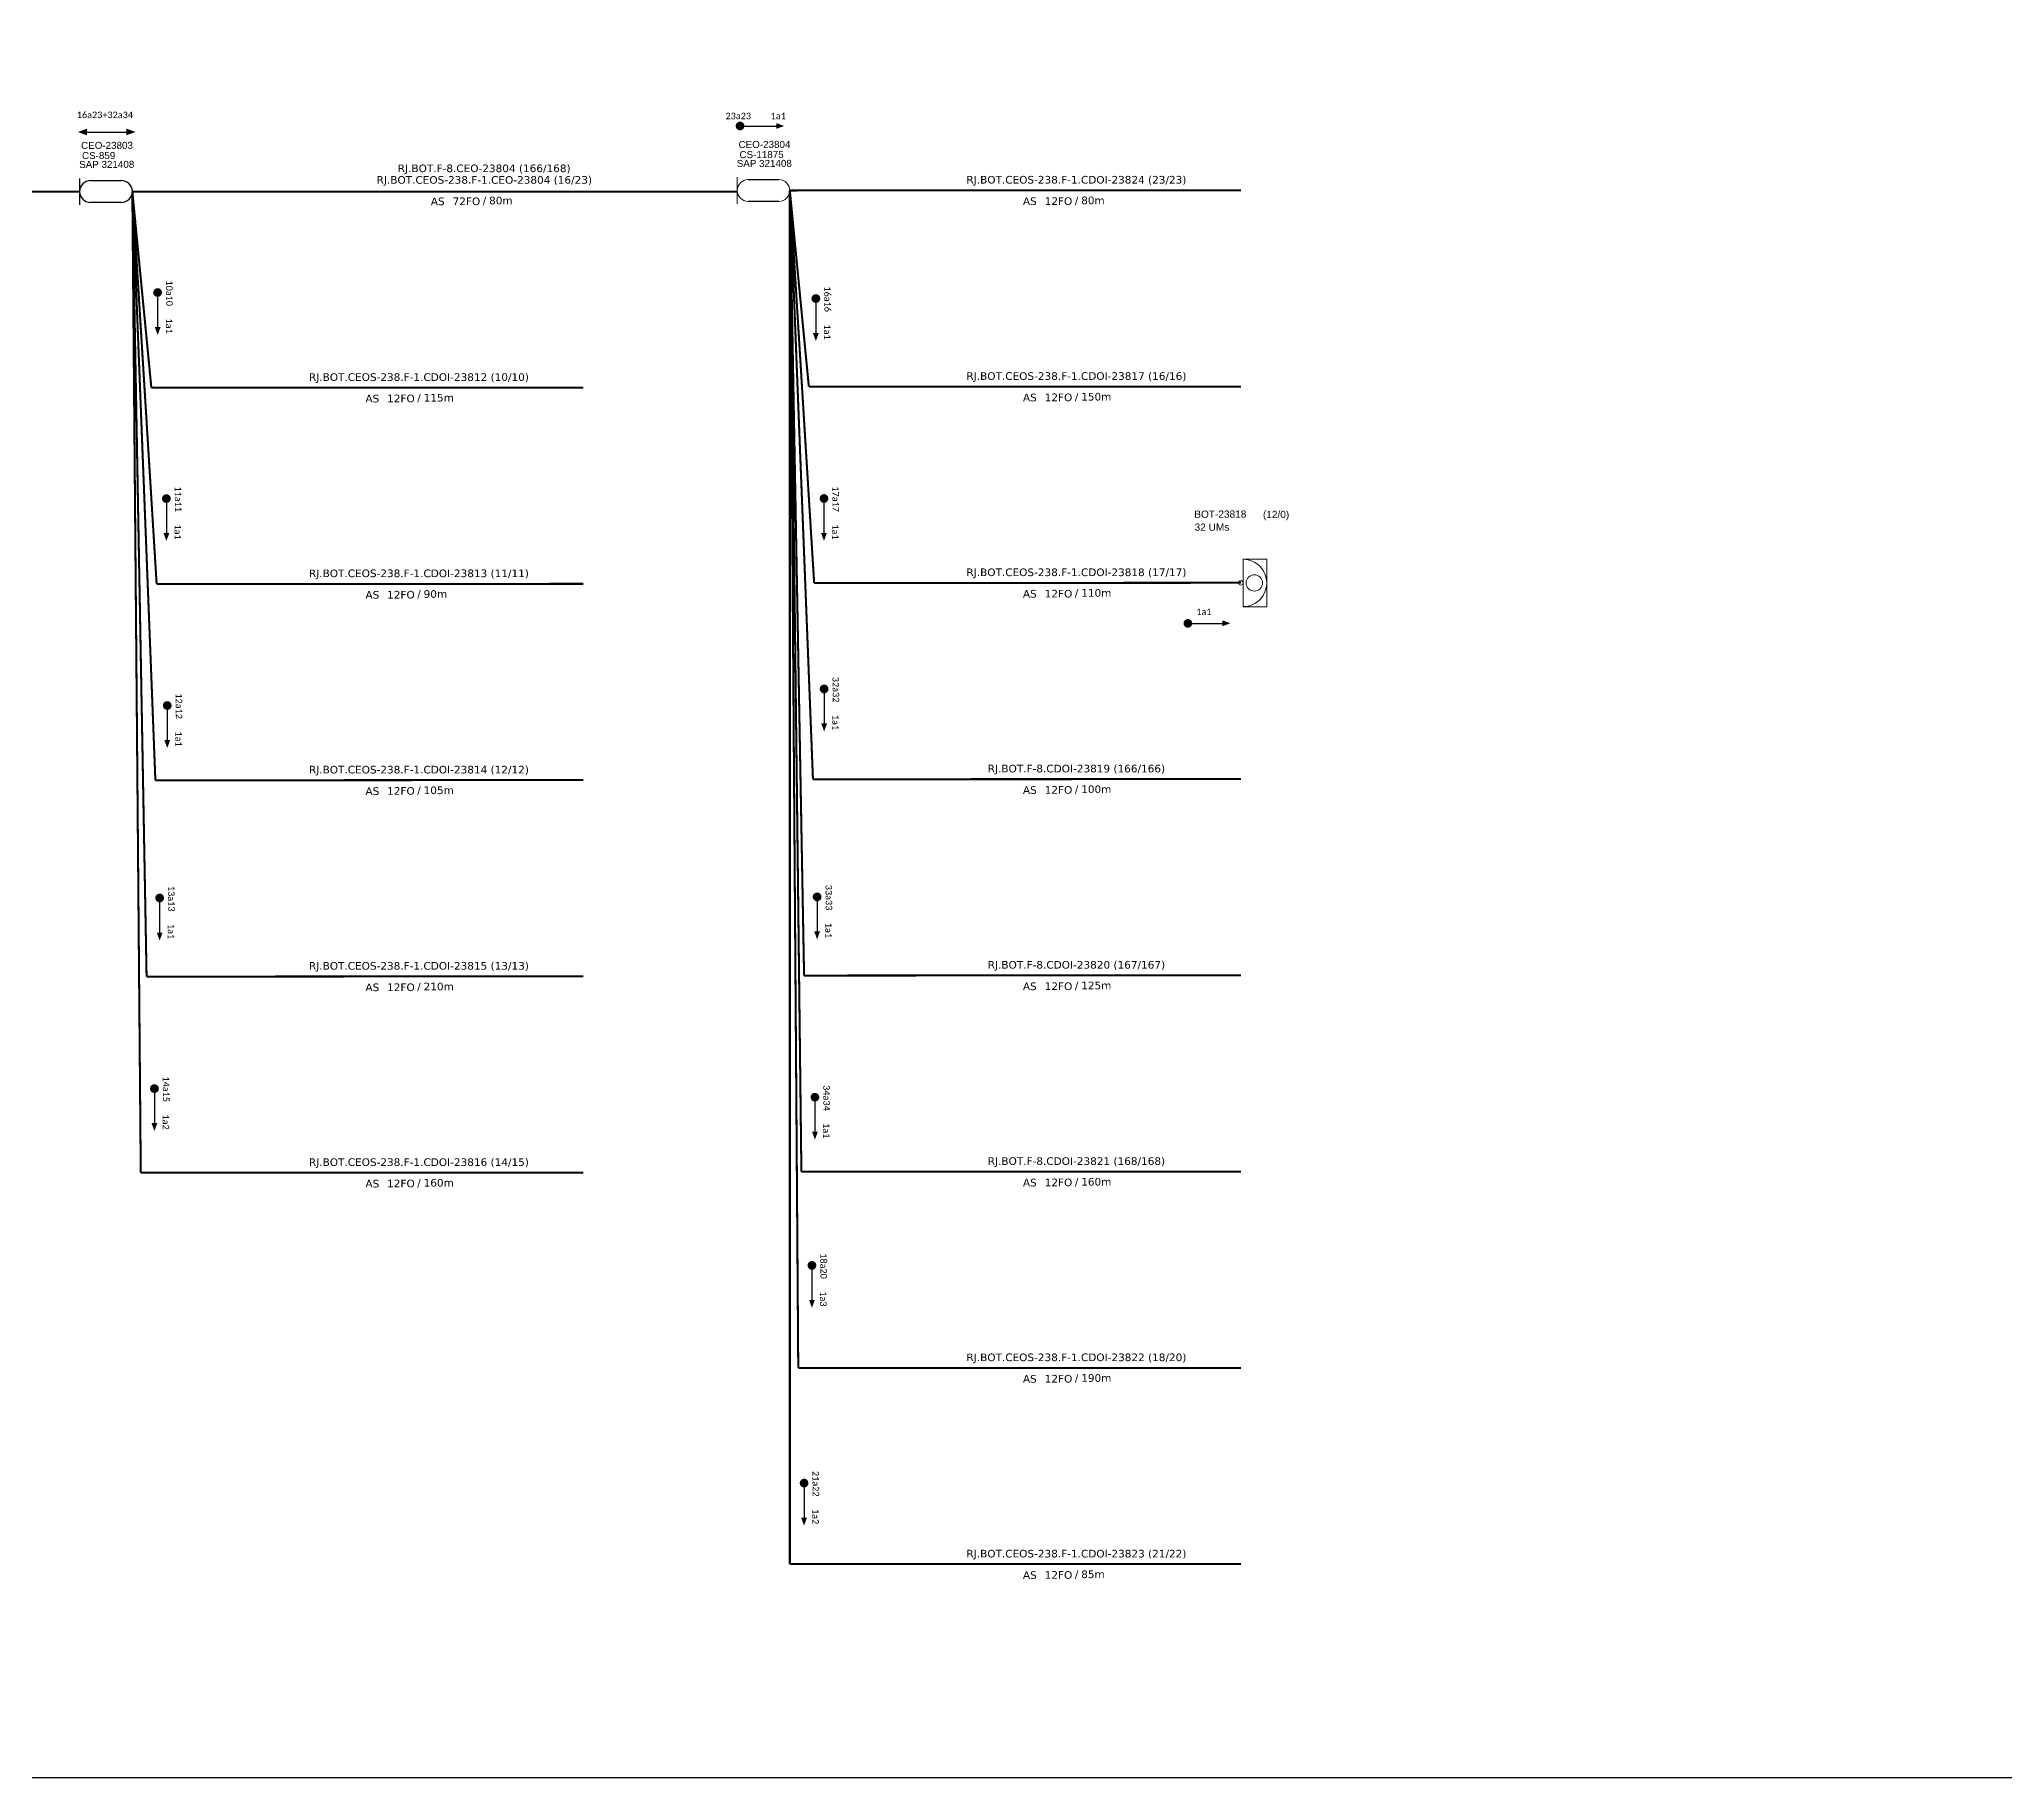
# Model space of a CAD drawing. Header units: metres. Extents: x -369 to 472, y -413 to 181.
# Drawn here: x -117.4 to 146.1, y -412.9 to -179.7 of the extents above; entities that cross this region are included whole.
import ezdxf
from ezdxf.enums import TextEntityAlignment as Align

# ---------------------------------------------------------------- set-up
doc = ezdxf.new("R2010")
doc.units = ezdxf.units.M
for name, color, linetype, lineweight in [("20.0-LEGENDA DOS CDO'S", 1, 'Continuous', 0), ('20.2-CDO_POSTE', 1, 'Continuous', 5), ('40.1-ETIQUETAS', 1, 'Continuous', 20)]:
    doc.layers.add(name, color=color, linetype=linetype, lineweight=lineweight)
for name, color, linetype in [('20.4-CEOS', 1, 'Continuous'), ('30.4-Selo', 7, 'Continuous'), ('CAP a instalar', 1, 'Continuous'), ('SETA', 7, 'Continuous')]:
    doc.layers.add(name, color=color, linetype=linetype)
doc.styles.add('ARIAL', font='arial.ttf')
doc.styles.add('siredit', font='verdana.ttf')
doc.styles.get("Standard").update_dxf_attribs({"font": 'arial.ttf'})
doc.linetypes.add('FENCELINE1', pattern='A,0.25,-0.1,[133,ltypeshp.shx,S=0.1,R=0,X=-0.1,Y=0],-0.1,1', length=1.45)

# ---------------------------------------------------------------- blocks, each defined once
blk = doc.blocks.new('CDOE-TEXTO PADRÃO')
at = {"layer": "20.0-LEGENDA DOS CDO'S", "color": 0, "style": 'ARIAL'}
for tag, p in [('CDO_N', (0.49, 7.39)), ('CORDOALHA', (0.5, 4.33)), ('SAP', (0.51, 1.67)), ('SPLITER_1', (0.59, -0.91)), ('SPLITER_2', (0.6, -3.55)), ('(XX-XX_F)S', (0.54, -8.29)), ('(XX-XX_L)S', (0.55, -10.83)), ('UMS', (0.55, -13.15))]:
    blk.add_attdef(tag, p, '', height=1.7, rotation=0.118, dxfattribs=at)
blk.add_attdef('FIBRAS_UTILIZADAS', text='', height=1.7, rotation=0.118, dxfattribs=at).set_placement((19.77, 7.43), align=Align.CENTER)
blk = doc.blocks.new('ETIQUETA_RS5F')
at = {"layer": '40.1-ETIQUETAS', "color": 0, "style": 'siredit'}
blk.add_text('/', height=1.5, dxfattribs=at).set_placement((1.55, -1.95), align=Align.MIDDLE_RIGHT)
for tag, p in [('ETIQUETA_R_PRIMARIA', (1.18, 4.1)), ('ETIQUETA_R_SECUNDARIA', (1.18, 2.1)), ('F_ATIVAS/F_MORTAS', (1.11, -4.24))]:
    blk.add_attdef(tag, text='', height=1.5, dxfattribs=at).set_placement(p, align=Align.MIDDLE_CENTER)
for tag, p in [('TIPO_CABO', (-6.62, -2.12)), ('CAP_CABO', (0.37, -2.09))]:
    blk.add_attdef(tag, text='', height=1.5, dxfattribs=at).set_placement(p, align=Align.MIDDLE_RIGHT)
blk.add_attdef('METROS', text='', height=1.5, dxfattribs=at).set_placement((2.11, -1.95), align=Align.MIDDLE_LEFT)
for tag, p in [('FUSÃO_1', (0.82, -8.39)), ('FUSÃO_2', (0.82, -10.6)), ('FUSÃO_3', (0.82, -12.93)), ('FUSÃO_4', (0.82, -15.14)), ('FUSÃO_5', (0.82, -17.16))]:
    blk.add_attdef(tag, text='', height=1.5, dxfattribs=at).set_placement(p, align=Align.CENTER)

msp = doc.modelspace()

# ---------------------------------------------------------------- linework, layer by layer
at = {"color": 7}
msp.add_lwpolyline([(-368.73, -412.91), (472.27, -412.91), (472.27, 181.09), (-368.73, 181.09)], close=True, dxfattribs=at)
at = {"const_width": 0.585}
for points in [[(-23.74, -191.37, 1), (-23.16, -191.37, 1)], [(-101.56, -213.42, 1), (-101.56, -214, 1)], [(-13.29, -214.22, 1), (-13.29, -214.81, 1)], [(-100.38, -241.05, 1), (-100.38, -241.64, 1)], [(-12.2, -241.04, 1), (-12.2, -241.62, 1)], [(36.31, -258.08, 1), (36.89, -258.08, 1)], [(-100.27, -268.81, 1), (-100.27, -269.39, 1)], [(-12.18, -266.59, 1), (-12.18, -267.18, 1)], [(-101.29, -294.63, 1), (-101.29, -295.21, 1)], [(-13.12, -294.48, 1), (-13.12, -295.07, 1)], [(-101.99, -320.19, 1), (-101.99, -320.78, 1)], [(-13.42, -321.35, 1), (-13.42, -321.93, 1)], [(-13.82, -343.9, 1), (-13.82, -344.49, 1)], [(-14.87, -373.11, 1), (-14.87, -373.69, 1)]]:
    msp.add_lwpolyline(points, format="xyb", close=True, dxfattribs=at)
at = {"layer": '20.2-CDO_POSTE', "color": 5}
msp.add_line((-23.84, -201.79), (-23.84, -198.25), dxfattribs=at)
for centre, start, end in [((-22.37, -200.02), 90, 270), ((-18.25, -200.02), 270, 90)]:
    msp.add_arc(centre, 1.47, start, end, dxfattribs=at)
at = {"layer": '20.4-CEOS', "color": 7}
for p, q in [((-112.01, -201.93), (-112.01, -198.39)), ((-110.55, -198.69), (-106.42, -198.69)), ((-106.42, -201.63), (-110.55, -201.63))]:
    msp.add_line(p, q, dxfattribs=at)
at = {"layer": '20.4-CEOS', "color": 5}
for p, q in [((-22.37, -198.55), (-18.25, -198.55)), ((-18.25, -201.49), (-22.37, -201.49))]:
    msp.add_line(p, q, dxfattribs=at)
at = {"layer": '20.4-CEOS', "color": 7}
for centre, start, end in [((-110.55, -200.16), 90, 270), ((-106.42, -200.16), 270, 90)]:
    msp.add_arc(centre, 1.47, start, end, dxfattribs=at)
at = {"layer": '40.1-ETIQUETAS', "color": 1}
msp.add_lwpolyline([(43.99, -249.48), (47.18, -249.48), (47.18, -255.86), (43.99, -255.86)], close=True, dxfattribs=at)
for centre, major_axis, start_param, end_param in [((43.99, -252.66), (-2.25, 2.25), 2.356194, 5.497787), ((43.7, -252.66), (-0.208, 0.208), 2.356194490191767, 8.639379797371353), ((45.51, -252.66), (0.776, 0.776), 3.926991, 10.210176)]:
    msp.add_ellipse(centre, major_axis=major_axis, ratio=1, start_param=start_param, end_param=end_param, dxfattribs=at)
at = {"layer": 'CAP a instalar', "color": 7, "linetype": 'FENCELINE1', "ltscale": 2, "const_width": 0.273}
for points in [[(-193.12, -200.16), (-112.01, -200.16)], [(-104.95, -200.16), (-23.85, -200.16)]]:
    msp.add_lwpolyline(points, dxfattribs=at)
at = {"layer": 'CAP a instalar', "color": 8, "linetype": 'FENCELINE1', "ltscale": 3, "const_width": 0.273}
for points in [[(-103.82, -331.78), (-104.95, -200.16)], [(-103.04, -305.46), (-104.95, -200.16)], [(-101.86, -279.13), (-104.95, -200.16)], [(-101.69, -252.81), (-104.95, -200.16)], [(-16.78, -200.02), (43.7, -199.99)], [(-14.23, -226.34), (-16.78, -200.02)], [(-102.4, -226.48), (-44.47, -226.45)], [(-14.23, -226.34), (43.7, -226.32)], [(-101.69, -252.81), (-44.47, -252.78)], [(-101.86, -279.13), (-44.47, -279.1)], [(-13.68, -278.99), (43.7, -278.97)], [(-103.04, -305.46), (-44.47, -305.43)], [(-14.87, -305.32), (43.7, -305.29)], [(-103.82, -331.78), (-44.47, -331.75)], [(-15.23, -331.64), (43.7, -331.62)], [(43.7, -357.96), (-15.65, -357.96)], [(-16.78, -384.27), (43.7, -384.27)]]:
    msp.add_lwpolyline(points, dxfattribs=at)
at = {"layer": 'CAP a instalar', "color": 8, "linetype": 'FENCELINE1', "ltscale": 7, "const_width": 0.273}
msp.add_lwpolyline([(-102.4, -226.48), (-104.95, -200.16)], dxfattribs=at)
at = {"layer": 'CAP a instalar', "color": 8, "linetype": 'FENCELINE1', "ltscale": 2, "const_width": 0.273}
for points in [[(-16.78, -200.02), (-16.78, -384.29)], [(-16.78, -200.02), (-15.23, -331.64)], [(-14.87, -305.32), (-16.78, -200.02)], [(-15.65, -357.96), (-16.78, -200.02)], [(-16.78, -200.02), (-13.68, -278.99)]]:
    msp.add_lwpolyline(points, dxfattribs=at)
at = {"layer": 'CAP a instalar', "color": 1, "linetype": 'FENCELINE1', "ltscale": 3, "const_width": 0.273}
for points in [[(-13.52, -252.67), (-16.78, -200.02)], [(-13.52, -252.67), (43.7, -252.64)]]:
    msp.add_lwpolyline(points, dxfattribs=at)
at = {"layer": 'SETA', "color": 0}
msp.add_lwpolyline([(-111.03, -192.18), (-105.28, -192.18)], dxfattribs=at)
at = {"layer": 'SETA'}
for points in [[(-23.23, -191.38), (-18.2, -191.38)], [(-101.56, -213.71), (-101.56, -218.74)], [(-13.29, -214.51), (-13.3, -219.54)], [(-100.38, -241.34), (-100.39, -246.37)], [(-12.2, -241.33), (-12.21, -246.36)], [(36.6, -258.08), (41.63, -258.08)], [(-12.18, -266.89), (-12.18, -271.92)], [(-100.27, -269.1), (-100.28, -274.13)], [(-101.29, -294.92), (-101.3, -299.95)], [(-13.12, -294.77), (-13.12, -299.8)], [(-101.99, -320.48), (-102, -325.51)], [(-13.42, -321.64), (-13.42, -326.67)], [(-13.82, -344.19), (-13.83, -349.22)], [(-14.87, -373.4), (-14.88, -378.43)]]:
    msp.add_lwpolyline(points, dxfattribs=at)
at = {"layer": 'SETA', "color": 0}
for points in [[(-111.03, -191.73), (-112.26, -192.18), (-111.03, -192.62)], [(-105.75, -191.72), (-104.52, -192.17), (-105.75, -192.61)]]:
    msp.add_solid(points, dxfattribs=at)
at = {"layer": 'SETA'}
for points in [[(-18.6, -190.98), (-17.53, -191.37), (-18.6, -191.76)], [(-101.16, -218.34), (-101.55, -219.41), (-101.94, -218.34)], [(-12.9, -219.14), (-13.29, -220.21), (-13.68, -219.14)], [(-99.99, -245.97), (-100.38, -247.04), (-100.77, -245.97)], [(-11.81, -245.96), (-12.2, -247.03), (-12.59, -245.96)], [(41.23, -257.68), (42.3, -258.07), (41.23, -258.46)], [(-99.88, -273.73), (-100.27, -274.8), (-100.66, -273.72)], [(-11.78, -271.51), (-12.18, -272.58), (-12.56, -271.51)], [(-100.9, -299.55), (-101.29, -300.62), (-101.68, -299.55)], [(-12.73, -299.4), (-13.12, -300.47), (-13.51, -299.4)], [(-101.6, -325.11), (-101.99, -326.18), (-102.38, -325.11)], [(-13.02, -326.27), (-13.41, -327.34), (-13.8, -326.27)], [(-13.43, -348.82), (-13.82, -349.89), (-14.21, -348.82)], [(-14.48, -378.03), (-14.87, -379.1), (-15.26, -378.03)]]:
    msp.add_solid(points, dxfattribs=at)

# ---------------------------------------------------------------- block references
at = {"layer": '20.2-CDO_POSTE', "color": 7}
ref = msp.add_blockref('CDOE-TEXTO PADRÃO', (-111.01, -198.59), dxfattribs=dict(at, xscale=0.5543203463768123, yscale=0.5543203463768123, zscale=0.5543203463768138))
ref.add_attrib('CDO_N', 'CS-859', (-111.7, -195.81), dxfattribs={"layer": "20.0-LEGENDA DOS CDO'S", "color": 0, "height": 0.942, "rotation": 0.118, "style": 'ARIAL'})
ref.add_attrib('SAP', 'CEO-23803', (-111.82, -194.45), dxfattribs={"layer": "20.0-LEGENDA DOS CDO'S", "color": 0, "height": 0.942, "rotation": 0.118, "style": 'ARIAL'})
at = {"layer": '20.2-CDO_POSTE', "color": 5}
ref = msp.add_blockref('CDOE-TEXTO PADRÃO', (-22.83, -198.46), dxfattribs=dict(at, xscale=0.5543203463768123, yscale=0.5543203463768123, zscale=0.5543203463768138))
ref.add_attrib('CDO_N', 'CS-11875', (-23.53, -195.68), dxfattribs={"layer": "20.0-LEGENDA DOS CDO'S", "color": 0, "height": 0.942, "rotation": 0.118, "style": 'ARIAL'})
ref.add_attrib('SAP', 'CEO-23804', (-23.65, -194.32), dxfattribs={"layer": "20.0-LEGENDA DOS CDO'S", "color": 0, "height": 0.942, "rotation": 0.118, "style": 'ARIAL'})
at = {"layer": '20.2-CDO_POSTE', "color": 7}
ref = msp.add_blockref('CDOE-TEXTO PADRÃO', (-112.14, -199.78), dxfattribs=dict(at, xscale=0.5543203463768123, yscale=0.5543203463768123, zscale=0.5543203463768138))
ref.add_attrib('CDO_N', 'SAP 321408', (-112.08, -197), dxfattribs={"layer": "20.0-LEGENDA DOS CDO'S", "color": 0, "height": 0.942, "rotation": 0.118, "style": 'ARIAL'})
at = {"layer": '20.2-CDO_POSTE', "color": 5}
ref = msp.add_blockref('CDOE-TEXTO PADRÃO', (-23.97, -199.64), dxfattribs=dict(at, xscale=0.5543203463768123, yscale=0.5543203463768123, zscale=0.5543203463768138))
ref.add_attrib('CDO_N', 'SAP 321408', (-23.9, -196.87), dxfattribs={"layer": "20.0-LEGENDA DOS CDO'S", "color": 0, "height": 0.942, "rotation": 0.118, "style": 'ARIAL'})
at = {"layer": '40.1-ETIQUETAS', "color": 7}
ref = msp.add_blockref('ETIQUETA_RS5F', (-58.55, -200.04), dxfattribs=dict(at, xscale=0.6823439912248546, yscale=0.6823439912248546, zscale=0.6823439912248657))
ref.add_attrib('ETIQUETA_R_PRIMARIA', 'RJ.BOT.F-8.CEO-23804 (166/168)', dxfattribs={"color": 0, "height": 1.0235, "style": 'siredit'}).set_placement((-57.77, -197.05), align=Align.MIDDLE_CENTER)
ref.add_attrib('ETIQUETA_R_SECUNDARIA', 'RJ.BOT.CEOS-238.F-1.CEO-23804 (16/23)', dxfattribs={"color": 0, "height": 1.0235, "style": 'siredit'}).set_placement((-57.75, -198.6), align=Align.MIDDLE_CENTER)
ref.add_attrib('TIPO_CABO', 'AS', dxfattribs={"color": 0, "height": 1.024, "style": 'siredit'}).set_placement((-63.07, -201.48), align=Align.MIDDLE_RIGHT)
ref.add_attrib('CAP_CABO', '72FO', dxfattribs={"color": 0, "height": 1.024, "style": 'siredit'}).set_placement((-58.3, -201.47), align=Align.MIDDLE_RIGHT)
ref.add_attrib('METROS', '80m', dxfattribs={"color": 0, "height": 1.024, "style": 'siredit'}).set_placement((-57.11, -201.37), align=Align.MIDDLE_LEFT)
at = {"layer": '40.1-ETIQUETAS', "color": 8}
ref = msp.add_blockref('ETIQUETA_RS5F', (-67.33, -226.48), dxfattribs=dict(at, xscale=0.6823439912248546, yscale=0.6823439912248546, zscale=0.6823439912248657))
ref.add_attrib('ETIQUETA_R_SECUNDARIA', 'RJ.BOT.CEOS-238.F-1.CDOI-23812 (10/10)', dxfattribs={"layer": '30.4-Selo', "color": 0, "height": 1.0235, "style": 'siredit'}).set_placement((-66.52, -225.05), align=Align.MIDDLE_CENTER)
ref.add_attrib('TIPO_CABO', 'AS', dxfattribs={"color": 0, "height": 1.024, "style": 'siredit'}).set_placement((-71.84, -227.93), align=Align.MIDDLE_RIGHT)
ref.add_attrib('CAP_CABO', '12FO', dxfattribs={"color": 0, "height": 1.024, "style": 'siredit'}).set_placement((-67.08, -227.91), align=Align.MIDDLE_RIGHT)
ref.add_attrib('METROS', '115m', dxfattribs={"color": 0, "height": 1.024, "style": 'siredit'}).set_placement((-65.89, -227.82), align=Align.MIDDLE_LEFT)
ref = msp.add_blockref('ETIQUETA_RS5F', (20.85, -226.35), dxfattribs=dict(at, xscale=0.6823439912248546, yscale=0.6823439912248546, zscale=0.6823439912248657))
ref.add_attrib('ETIQUETA_R_SECUNDARIA', 'RJ.BOT.CEOS-238.F-1.CDOI-23817 (16/16)', dxfattribs={"layer": '30.4-Selo', "color": 0, "height": 1.0235, "style": 'siredit'}).set_placement((21.65, -224.91), align=Align.MIDDLE_CENTER)
ref.add_attrib('TIPO_CABO', 'AS', dxfattribs={"color": 0, "height": 1.024, "style": 'siredit'}).set_placement((16.33, -227.79), align=Align.MIDDLE_RIGHT)
ref.add_attrib('CAP_CABO', '12FO', dxfattribs={"color": 0, "height": 1.024, "style": 'siredit'}).set_placement((21.1, -227.77), align=Align.MIDDLE_RIGHT)
ref.add_attrib('METROS', '150m', dxfattribs={"color": 0, "height": 1.024, "style": 'siredit'}).set_placement((22.29, -227.68), align=Align.MIDDLE_LEFT)
at = {"layer": '40.1-ETIQUETAS', "color": 1}
ref = msp.add_blockref('CDOE-TEXTO PADRÃO', (41.61, -250.39), dxfattribs=dict(at, xscale=0.5686200016736933, yscale=0.5686200016736933, zscale=0.5686200016736984))
ref.add_attrib('CDO_N', 'BOT-23818', (37.46, -243.92), dxfattribs={"layer": "20.0-LEGENDA DOS CDO'S", "color": 0, "height": 0.967, "rotation": 0.118, "style": 'ARIAL'})
ref.add_attrib('CORDOALHA', '32 UMs', (37.5, -245.66), dxfattribs={"layer": "20.0-LEGENDA DOS CDO'S", "color": 0, "height": 0.967, "rotation": 0.118, "style": 'ARIAL'})
ref.add_attrib('FIBRAS_UTILIZADAS', '          (12/0)', dxfattribs={"layer": "20.0-LEGENDA DOS CDO'S", "color": 0, "height": 0.9666, "rotation": 0.118, "style": 'ARIAL'}).set_placement((46.55, -243.96), align=Align.CENTER)
at = {"layer": '40.1-ETIQUETAS', "color": 8}
ref = msp.add_blockref('ETIQUETA_RS5F', (-67.33, -252.81), dxfattribs=dict(at, xscale=0.6823439912248546, yscale=0.6823439912248546, zscale=0.6823439912248657))
ref.add_attrib('ETIQUETA_R_SECUNDARIA', 'RJ.BOT.CEOS-238.F-1.CDOI-23813 (11/11)', dxfattribs={"layer": '30.4-Selo', "color": 0, "height": 1.0235, "style": 'siredit'}).set_placement((-66.52, -251.37), align=Align.MIDDLE_CENTER)
ref.add_attrib('TIPO_CABO', 'AS', dxfattribs={"color": 0, "height": 1.024, "style": 'siredit'}).set_placement((-71.84, -254.25), align=Align.MIDDLE_RIGHT)
ref.add_attrib('CAP_CABO', '12FO', dxfattribs={"color": 0, "height": 1.024, "style": 'siredit'}).set_placement((-67.08, -254.24), align=Align.MIDDLE_RIGHT)
ref.add_attrib('METROS', '90m', dxfattribs={"color": 0, "height": 1.024, "style": 'siredit'}).set_placement((-65.89, -254.14), align=Align.MIDDLE_LEFT)
at = {"layer": '40.1-ETIQUETAS', "color": 1}
ref = msp.add_blockref('ETIQUETA_RS5F', (20.85, -252.67), dxfattribs=dict(at, xscale=0.6823439912248546, yscale=0.6823439912248546, zscale=0.6823439912248657))
ref.add_attrib('ETIQUETA_R_SECUNDARIA', 'RJ.BOT.CEOS-238.F-1.CDOI-23818 (17/17)', dxfattribs={"layer": '30.4-Selo', "color": 0, "height": 1.0235, "style": 'siredit'}).set_placement((21.65, -251.23), align=Align.MIDDLE_CENTER)
ref.add_attrib('TIPO_CABO', 'AS', dxfattribs={"color": 0, "height": 1.024, "style": 'siredit'}).set_placement((16.33, -254.11), align=Align.MIDDLE_RIGHT)
ref.add_attrib('CAP_CABO', '12FO', dxfattribs={"color": 0, "height": 1.024, "style": 'siredit'}).set_placement((21.1, -254.1), align=Align.MIDDLE_RIGHT)
ref.add_attrib('METROS', '110m', dxfattribs={"color": 0, "height": 1.024, "style": 'siredit'}).set_placement((22.29, -254), align=Align.MIDDLE_LEFT)
at = {"layer": '40.1-ETIQUETAS', "color": 8}
ref = msp.add_blockref('ETIQUETA_RS5F', (-67.33, -305.46), dxfattribs=dict(at, xscale=0.6823439912248546, yscale=0.6823439912248546, zscale=0.6823439912248657))
ref.add_attrib('ETIQUETA_R_SECUNDARIA', 'RJ.BOT.CEOS-238.F-1.CDOI-23815 (13/13)', dxfattribs={"layer": '30.4-Selo', "color": 0, "height": 1.0235, "style": 'siredit'}).set_placement((-66.52, -304.02), align=Align.MIDDLE_CENTER)
ref.add_attrib('TIPO_CABO', 'AS', dxfattribs={"color": 0, "height": 1.024, "style": 'siredit'}).set_placement((-71.84, -306.9), align=Align.MIDDLE_RIGHT)
ref.add_attrib('CAP_CABO', '12FO', dxfattribs={"color": 0, "height": 1.024, "style": 'siredit'}).set_placement((-67.08, -306.89), align=Align.MIDDLE_RIGHT)
ref.add_attrib('METROS', '210m', dxfattribs={"color": 0, "height": 1.024, "style": 'siredit'}).set_placement((-65.89, -306.79), align=Align.MIDDLE_LEFT)
ref = msp.add_blockref('ETIQUETA_RS5F', (-67.33, -331.78), dxfattribs=dict(at, xscale=0.6823439912248546, yscale=0.6823439912248546, zscale=0.6823439912248657))
ref.add_attrib('ETIQUETA_R_SECUNDARIA', 'RJ.BOT.CEOS-238.F-1.CDOI-23816 (14/15)', dxfattribs={"layer": '30.4-Selo', "color": 0, "height": 1.0235, "style": 'siredit'}).set_placement((-66.52, -330.35), align=Align.MIDDLE_CENTER)
ref.add_attrib('TIPO_CABO', 'AS', dxfattribs={"color": 0, "height": 1.024, "style": 'siredit'}).set_placement((-71.84, -333.23), align=Align.MIDDLE_RIGHT)
ref.add_attrib('CAP_CABO', '12FO', dxfattribs={"color": 0, "height": 1.024, "style": 'siredit'}).set_placement((-67.08, -333.21), align=Align.MIDDLE_RIGHT)
ref.add_attrib('METROS', '160m', dxfattribs={"color": 0, "height": 1.024, "style": 'siredit'}).set_placement((-65.89, -333.12), align=Align.MIDDLE_LEFT)
at = {"layer": 'CAP a instalar', "color": 8, "linetype": 'FENCELINE1', "ltscale": 3}
ref = msp.add_blockref('ETIQUETA_RS5F', (20.85, -200.02), dxfattribs=dict(at, xscale=0.6823439912248546, yscale=0.6823439912248546, zscale=0.6823439912248657))
ref.add_attrib('ETIQUETA_R_SECUNDARIA', 'RJ.BOT.CEOS-238.F-1.CDOI-23824 (23/23)', dxfattribs={"layer": '30.4-Selo', "color": 0, "height": 1.0235, "style": 'siredit'}).set_placement((21.65, -198.58), align=Align.MIDDLE_CENTER)
ref.add_attrib('TIPO_CABO', 'AS', dxfattribs={"layer": '40.1-ETIQUETAS', "color": 0, "height": 1.024, "style": 'siredit'}).set_placement((16.33, -201.46), align=Align.MIDDLE_RIGHT)
ref.add_attrib('CAP_CABO', '12FO', dxfattribs={"layer": '40.1-ETIQUETAS', "color": 0, "height": 1.024, "style": 'siredit'}).set_placement((21.1, -201.45), align=Align.MIDDLE_RIGHT)
ref.add_attrib('METROS', '80m', dxfattribs={"layer": '40.1-ETIQUETAS', "color": 0, "height": 1.024, "style": 'siredit'}).set_placement((22.29, -201.35), align=Align.MIDDLE_LEFT)
ref = msp.add_blockref('ETIQUETA_RS5F', (-67.33, -279.13), dxfattribs=dict(at, xscale=0.6823439912248546, yscale=0.6823439912248546, zscale=0.6823439912248657))
ref.add_attrib('ETIQUETA_R_SECUNDARIA', 'RJ.BOT.CEOS-238.F-1.CDOI-23814 (12/12)', dxfattribs={"layer": '30.4-Selo', "color": 0, "height": 1.0235, "style": 'siredit'}).set_placement((-66.52, -277.7), align=Align.MIDDLE_CENTER)
ref.add_attrib('TIPO_CABO', 'AS', dxfattribs={"layer": '40.1-ETIQUETAS', "color": 0, "height": 1.024, "style": 'siredit'}).set_placement((-71.84, -280.58), align=Align.MIDDLE_RIGHT)
ref.add_attrib('CAP_CABO', '12FO', dxfattribs={"layer": '40.1-ETIQUETAS', "color": 0, "height": 1.024, "style": 'siredit'}).set_placement((-67.08, -280.56), align=Align.MIDDLE_RIGHT)
ref.add_attrib('METROS', '105m', dxfattribs={"layer": '40.1-ETIQUETAS', "color": 0, "height": 1.024, "style": 'siredit'}).set_placement((-65.89, -280.47), align=Align.MIDDLE_LEFT)
ref = msp.add_blockref('ETIQUETA_RS5F', (20.85, -279), dxfattribs=dict(at, xscale=0.6823439912248546, yscale=0.6823439912248546, zscale=0.6823439912248657))
ref.add_attrib('ETIQUETA_R_SECUNDARIA', 'RJ.BOT.F-8.CDOI-23819 (166/166)', dxfattribs={"layer": '30.4-Selo', "color": 0, "height": 1.0235, "style": 'siredit'}).set_placement((21.65, -277.56), align=Align.MIDDLE_CENTER)
ref.add_attrib('TIPO_CABO', 'AS', dxfattribs={"layer": '40.1-ETIQUETAS', "color": 0, "height": 1.024, "style": 'siredit'}).set_placement((16.33, -280.44), align=Align.MIDDLE_RIGHT)
ref.add_attrib('CAP_CABO', '12FO', dxfattribs={"layer": '40.1-ETIQUETAS', "color": 0, "height": 1.024, "style": 'siredit'}).set_placement((21.1, -280.42), align=Align.MIDDLE_RIGHT)
ref.add_attrib('METROS', '100m', dxfattribs={"layer": '40.1-ETIQUETAS', "color": 0, "height": 1.024, "style": 'siredit'}).set_placement((22.29, -280.33), align=Align.MIDDLE_LEFT)
ref = msp.add_blockref('ETIQUETA_RS5F', (20.85, -305.32), dxfattribs=dict(at, xscale=0.6823439912248546, yscale=0.6823439912248546, zscale=0.6823439912248657))
ref.add_attrib('ETIQUETA_R_SECUNDARIA', 'RJ.BOT.F-8.CDOI-23820 (167/167)', dxfattribs={"layer": '30.4-Selo', "color": 0, "height": 1.0235, "style": 'siredit'}).set_placement((21.65, -303.88), align=Align.MIDDLE_CENTER)
ref.add_attrib('TIPO_CABO', 'AS', dxfattribs={"layer": '40.1-ETIQUETAS', "color": 0, "height": 1.024, "style": 'siredit'}).set_placement((16.33, -306.76), align=Align.MIDDLE_RIGHT)
ref.add_attrib('CAP_CABO', '12FO', dxfattribs={"layer": '40.1-ETIQUETAS', "color": 0, "height": 1.024, "style": 'siredit'}).set_placement((21.1, -306.75), align=Align.MIDDLE_RIGHT)
ref.add_attrib('METROS', '125m', dxfattribs={"layer": '40.1-ETIQUETAS', "color": 0, "height": 1.024, "style": 'siredit'}).set_placement((22.29, -306.65), align=Align.MIDDLE_LEFT)
ref = msp.add_blockref('ETIQUETA_RS5F', (20.85, -331.65), dxfattribs=dict(at, xscale=0.6823439912248546, yscale=0.6823439912248546, zscale=0.6823439912248657))
ref.add_attrib('ETIQUETA_R_SECUNDARIA', 'RJ.BOT.F-8.CDOI-23821 (168/168)', dxfattribs={"layer": '30.4-Selo', "color": 0, "height": 1.0235, "style": 'siredit'}).set_placement((21.65, -330.21), align=Align.MIDDLE_CENTER)
ref.add_attrib('TIPO_CABO', 'AS', dxfattribs={"layer": '40.1-ETIQUETAS', "color": 0, "height": 1.024, "style": 'siredit'}).set_placement((16.33, -333.09), align=Align.MIDDLE_RIGHT)
ref.add_attrib('CAP_CABO', '12FO', dxfattribs={"layer": '40.1-ETIQUETAS', "color": 0, "height": 1.024, "style": 'siredit'}).set_placement((21.1, -333.07), align=Align.MIDDLE_RIGHT)
ref.add_attrib('METROS', '160m', dxfattribs={"layer": '40.1-ETIQUETAS', "color": 0, "height": 1.024, "style": 'siredit'}).set_placement((22.29, -332.98), align=Align.MIDDLE_LEFT)
ref = msp.add_blockref('ETIQUETA_RS5F', (20.85, -357.97), dxfattribs=dict(at, xscale=0.6823439912248546, yscale=0.6823439912248546, zscale=0.6823439912248657))
ref.add_attrib('ETIQUETA_R_SECUNDARIA', 'RJ.BOT.CEOS-238.F-1.CDOI-23822 (18/20)', dxfattribs={"layer": '30.4-Selo', "color": 0, "height": 1.0235, "style": 'siredit'}).set_placement((21.65, -356.53), align=Align.MIDDLE_CENTER)
ref.add_attrib('TIPO_CABO', 'AS', dxfattribs={"layer": '40.1-ETIQUETAS', "color": 0, "height": 1.024, "style": 'siredit'}).set_placement((16.33, -359.41), align=Align.MIDDLE_RIGHT)
ref.add_attrib('CAP_CABO', '12FO', dxfattribs={"layer": '40.1-ETIQUETAS', "color": 0, "height": 1.024, "style": 'siredit'}).set_placement((21.1, -359.4), align=Align.MIDDLE_RIGHT)
ref.add_attrib('METROS', '190m', dxfattribs={"layer": '40.1-ETIQUETAS', "color": 0, "height": 1.024, "style": 'siredit'}).set_placement((22.29, -359.3), align=Align.MIDDLE_LEFT)
ref = msp.add_blockref('ETIQUETA_RS5F', (20.85, -384.3), dxfattribs=dict(at, xscale=0.6823439912248546, yscale=0.6823439912248546, zscale=0.6823439912248657))
ref.add_attrib('ETIQUETA_R_SECUNDARIA', 'RJ.BOT.CEOS-238.F-1.CDOI-23823 (21/22)', dxfattribs={"layer": '30.4-Selo', "color": 0, "height": 1.0235, "style": 'siredit'}).set_placement((21.65, -382.86), align=Align.MIDDLE_CENTER)
ref.add_attrib('TIPO_CABO', 'AS', dxfattribs={"layer": '40.1-ETIQUETAS', "color": 0, "height": 1.024, "style": 'siredit'}).set_placement((16.33, -385.74), align=Align.MIDDLE_RIGHT)
ref.add_attrib('CAP_CABO', '12FO', dxfattribs={"layer": '40.1-ETIQUETAS', "color": 0, "height": 1.024, "style": 'siredit'}).set_placement((21.1, -385.72), align=Align.MIDDLE_RIGHT)
ref.add_attrib('METROS', '85m', dxfattribs={"layer": '40.1-ETIQUETAS', "color": 0, "height": 1.024, "style": 'siredit'}).set_placement((22.29, -385.63), align=Align.MIDDLE_LEFT)

# ---------------------------------------------------------------- texts
at = {"char_height": 0.8775, "width": 14.8349, "attachment_point": 5}
for s, insert in [('{\\fCalibri|b0|i0|c0|p34;\\C7;16a23+32a34}', (-108.63, -189.88)), ('\\C7;\\fCalibri|b0|i0|c0|p34;23a23', (-23.69, -190.03)), ('\\C7;\\fCalibri|b0|i0|c0|p34;1a1', (-18.33, -190.03)), ('\\C7;\\fCalibri|b0|i0|c0|p34;1a1', (38.74, -256.54))]:
    msp.add_mtext(s, dxfattribs=dict(at, insert=insert))
for s, insert, rotation in [('\\C7;\\fCalibri|b0|i0|c0|p34;10a10', (-99.99, -213.8), 270.6666), ('\\C7;\\fCalibri|b0|i0|c0|p34;16a16', (-11.72, -214.6), 270.6666), ('\\C7;\\fCalibri|b0|i0|c0|p34;1a1', (-100.02, -218.21), 269.9383), ('\\C7;\\fCalibri|b0|i0|c0|p34;1a1', (-11.76, -219.01), 269.9383), ('\\C7;\\fCalibri|b0|i0|c0|p34;11a11', (-98.81, -241.43), 270.6666), ('\\C7;\\fCalibri|b0|i0|c0|p34;17a17', (-10.63, -241.42), 270.6666), ('\\C7;\\fCalibri|b0|i0|c0|p34;1a1', (-98.85, -245.84), 269.9383), ('\\C7;\\fCalibri|b0|i0|c0|p34;1a1', (-10.67, -245.83), 269.9383), ('{\\fCalibri|b0|i0|c0|p34;\\C7;32a32}', (-10.61, -266.97), 270.6666), ('\\C7;\\fCalibri|b0|i0|c0|p34;12a12', (-98.7, -269.19), 270.6666), ('{\\fCalibri|b0|i0|c0|p34;\\C7;1a1}', (-10.65, -271.38), 269.9383), ('\\C7;\\fCalibri|b0|i0|c0|p34;1a1', (-98.74, -273.59), 269.9383), ('\\C7;\\fCalibri|b0|i0|c0|p34;13a13', (-99.72, -295.01), 270.6666), ('{\\fCalibri|b0|i0|c0|p34;\\C7;33a33}', (-11.55, -294.86), 270.6666), ('\\C7;\\fCalibri|b0|i0|c0|p34;1a1', (-99.76, -299.42), 269.9383), ('{\\fCalibri|b0|i0|c0|p34;\\C7;1a1}', (-11.59, -299.27), 269.9383), ('\\C7;\\fCalibri|b0|i0|c0|p34;14a15', (-100.42, -320.57), 270.6666), ('\\pxt4;{\\fCalibri|b0|i0|c0|p34;\\C7;34a34}', (-11.85, -321.73), 270.6666), ('\\C7;\\fCalibri|b0|i0|c0|p34;1a2', (-100.46, -324.98), 269.9383), ('{\\fCalibri|b0|i0|c0|p34;\\C7;1a1}', (-11.88, -326.14), 269.9383), ('\\C7;\\fCalibri|b0|i0|c0|p34;18a20', (-12.25, -344.28), 270.6666), ('\\C7;\\fCalibri|b0|i0|c0|p34;1a3', (-12.29, -348.69), 269.9383), ('\\C7;\\fCalibri|b0|i0|c0|p34;21a22', (-13.3, -373.49), 270.6666), ('\\C7;\\fCalibri|b0|i0|c0|p34;1a2', (-13.34, -377.9), 269.9383)]:
    msp.add_mtext(s, dxfattribs=dict(at, insert=insert, rotation=rotation))

doc.saveas('drawing.dxf')
